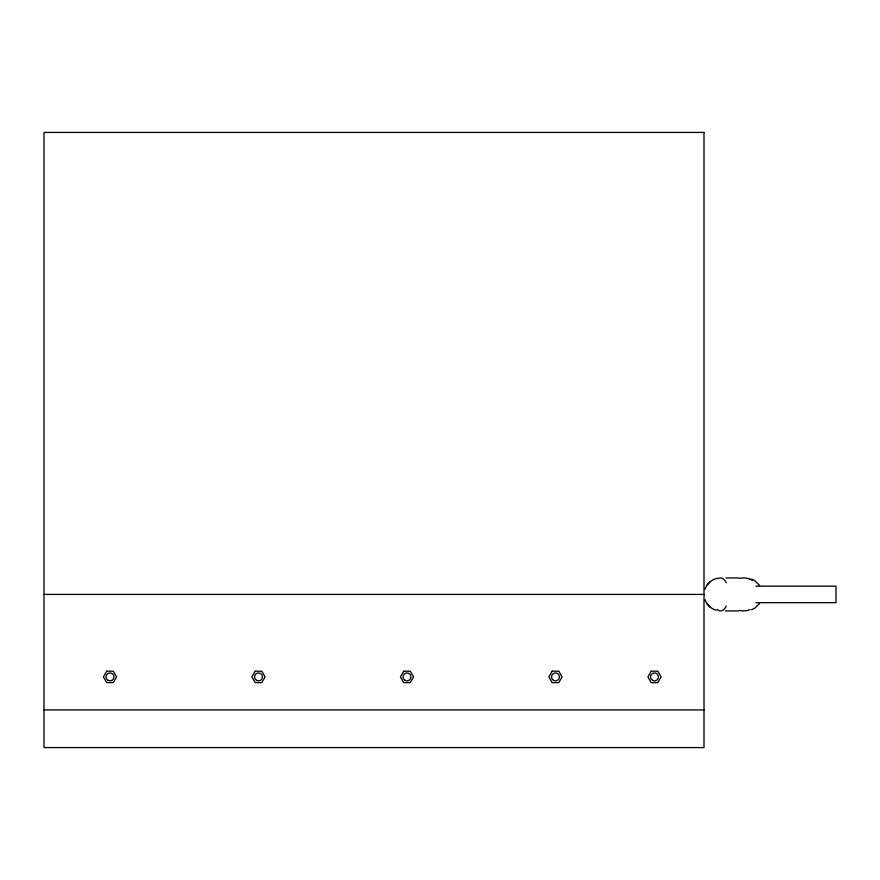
<?xml version="1.0" encoding="UTF-8"?>
<svg xmlns="http://www.w3.org/2000/svg" width="880" height="880" viewBox="0 0 880 880"><rect width="100%" height="100%" fill="white"/><g stroke="black" fill="none" stroke-linecap="round" stroke-linejoin="round"><path stroke-width="1.32" d="M704.924 589.347C706.827 583.726 711.821 579.205 717.717 578.259M759.561 603.438L754.732 608.223L751.564 609.752M710.006 581.79L707.245 584.76M725.956 577.918L738.562 577.918M751.564 579.073L754.732 580.602L759.561 585.387M755.832 586.168L836 586.168L836 602.646L755.832 602.668M44 594.418L704 594.418M725.296 610.918L738.562 610.918M44 709.918L704 709.918M716.166 610.258C710.952 608.762 706.651 604.626 704.924 599.478M749.65 579.073L752.521 580.536M707.245 604.076L710.006 607.046M718.201 578.578A16.5 8.151 -90 0 1 726.264 582.747M726.264 606.078A16.5 8.151 -90 0 1 717.112 609.422M750.057 609.598A16.5 16.5 0 0 1 739.431 610.379M739.431 578.446A16.5 16.5 0 0 1 750.057 579.227M106.7 671.198L103.4 676.918L106.7 682.627L113.3 682.627L116.6 676.918L113.3 671.198L106.7 671.198M255.2 671.198L251.9 676.918L255.2 682.627L261.8 682.627L265.1 676.918L261.8 671.198L255.2 671.198M403.7 671.198L400.4 676.918L403.7 682.627L410.3 682.627L413.6 676.918L410.3 671.198L403.7 671.198M552.2 671.198L548.9 676.918L552.2 682.627L558.8 682.627L562.1 676.918L558.8 671.198L552.2 671.198M651.2 671.198L647.9 676.918L651.2 682.627L657.8 682.627L661.1 676.918L657.8 671.198L651.2 671.198M704 132.418L44 132.418L44 747.582L704 747.582L704 132.418M652.52 680.339A3.96 3.96 0 0 0 658.46 676.918A3.96 3.96 0 0 0 652.52 673.486A3.96 3.96 0 0 0 652.52 680.339M553.52 680.339A3.96 3.96 0 0 0 559.46 676.918A3.96 3.96 0 0 0 553.52 673.486A3.96 3.96 0 0 0 553.52 680.339M405.02 680.339A3.96 3.96 0 0 0 410.96 676.918A3.96 3.96 0 0 0 405.02 673.486A3.96 3.96 0 0 0 405.02 680.339M256.52 680.339A3.96 3.96 0 0 0 262.46 676.918A3.96 3.96 0 0 0 256.52 673.486A3.96 3.96 0 0 0 256.52 680.339M108.02 680.339A3.96 3.96 0 0 0 113.96 676.918A3.96 3.96 0 0 0 108.02 673.486A3.96 3.96 0 0 0 108.02 680.339"/></g></svg>
